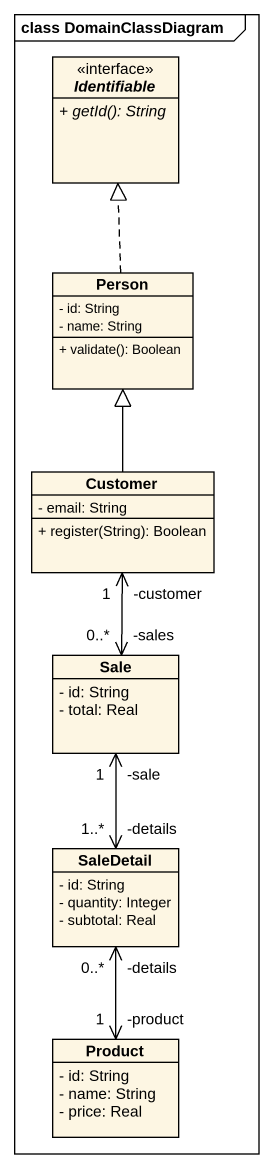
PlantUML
@startuml
mainframe class DomainClassDiagram
hide circle
hide empty members
skinparam classAttributeIconSize 0
interface Identifiable {
  {abstract} + getId(): String
}
class "Person" as Person_ {
  - id: String
  - name: String
  + validate(): Boolean
}
class Customer {
  - email: String
  + register(String): Boolean
}
class Sale {
  - id: String
  - total: Real
}
class SaleDetail {
  - id: String
  - quantity: Integer
  - subtotal: Real
}
class Product {
  - id: String
  - name: String
  - price: Real
}
Person_ .up.|> Identifiable
Customer -up-|> Person_
Customer "-customer\n1" <--> "-sales\n0..*" Sale
Sale "-sale\n1" <--> "-details\n1..*" SaleDetail
Product "-product\n1" <-up-> "-details\n0..*" SaleDetail
@enduml
